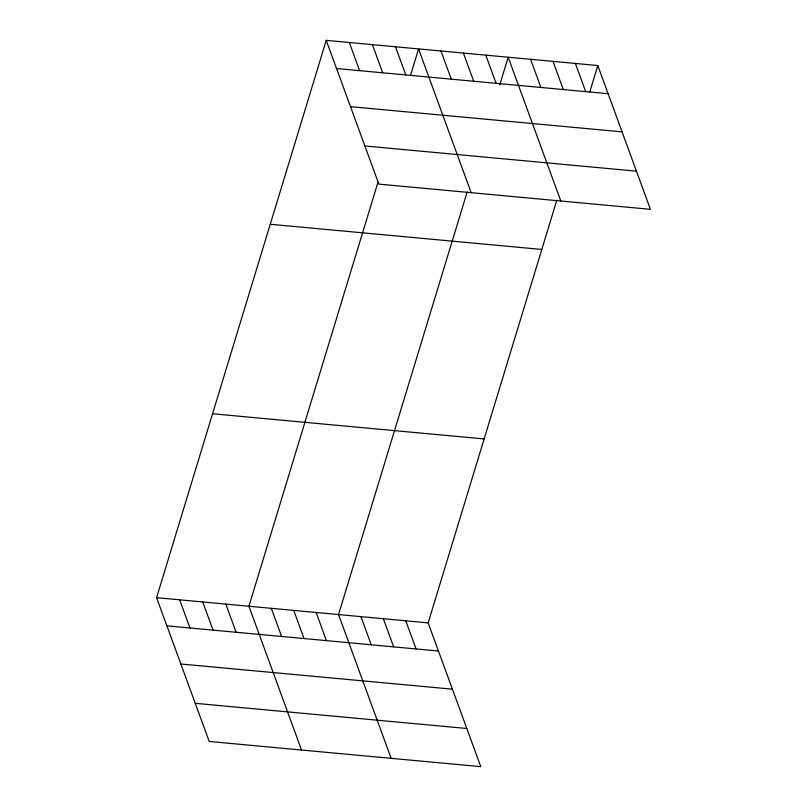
<?xml version="1.0" encoding="UTF-8"?>
<svg xmlns="http://www.w3.org/2000/svg" width="807" height="807" viewBox="0 0 807 807"><rect width="100%" height="100%" fill="white"/><g stroke="black" fill="none" stroke-linecap="round" stroke-linejoin="round"><path stroke-width="1.21" d="M556.82 200.176L428.154 622.873L480.77 766.65L209.195 741.462L156.578 597.684L326.23 40.35L597.805 65.538L650.422 209.316L378.846 184.127L326.23 40.35M377.948 182.342L248.919 606.249L301.525 750.026M410.511 75.364L418.561 48.914L471.177 192.691M467.203 191.864L338.537 614.561L391.153 758.338M499.765 84.876L508.188 57.226L560.804 201.004M589.756 91.988L597.805 65.538M336.529 68.514L608.115 93.703M350.49 106.665L622.076 131.854M364.885 145.976L636.461 171.165M270.244 224.265L541.82 249.454M212.564 413.759L484.139 438.947M156.578 597.684L428.154 622.873M166.878 625.839L438.463 651.027M180.849 664L452.424 689.188M195.233 703.311L466.809 728.499M575.401 63.46L585.711 91.625M552.997 61.382L563.306 89.547M530.592 59.304L540.892 87.469M485.784 55.148L496.083 83.313M463.379 53.07L473.679 81.235M440.965 50.992L451.274 79.157M395.48 46.776L405.79 74.93M372.4 44.627L382.7 72.791M349.31 42.489L359.619 70.653M405.75 620.795L416.059 648.949M383.345 618.717L393.655 646.871M360.941 616.639L371.25 644.793M316.132 612.483L326.432 640.637M293.728 610.405L304.027 638.559M271.323 608.327L281.623 636.481M225.829 604.11L236.138 632.264M202.749 601.961L213.048 630.126M179.658 599.823L189.968 627.987"/></g></svg>
